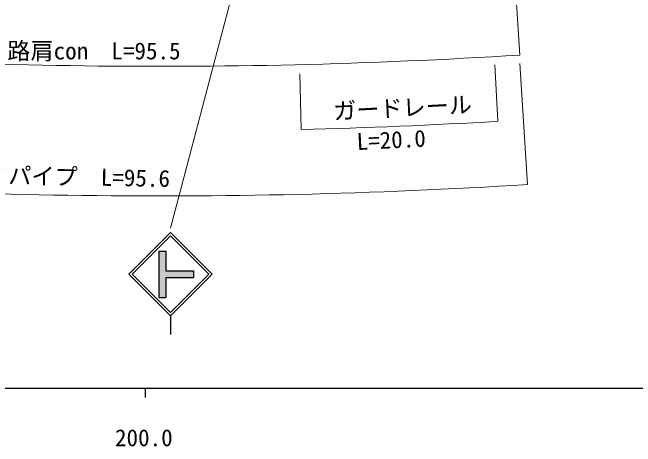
# Model space of a CAD drawing. Units: millimetres, scale not verified. Extents: x 40000 to 680000, y 20000 to 380000.
# Drawn here: x 253647 to 320985, y 198715 to 245579 of the extents above; entities that cross this region are included whole.
import ezdxf
from ezdxf.enums import TextEntityAlignment as Align

# ---------------------------------------------------------------- set-up
doc = ezdxf.new("R2010")
doc.units = ezdxf.units.MM
doc.header["$LTSCALE"] = 1000
for name, color, linetype, lineweight in [('M-STR-HTXT', 7, 'Continuous', 13), ('M-STR-STRC', 7, 'Continuous', 25), ('M-TTL-BAND', 7, 'Continuous', 25)]:
    doc.layers.add(name, color=color, linetype=linetype, lineweight=lineweight)
doc.styles.add('ＭＳ ゴシック', font='')
doc.styles.get('ＭＳ ゴシック').set_extended_font_data('MS Gothic')

msp = doc.modelspace()

# ---------------------------------------------------------------- hatches: boundary and pattern name
at = {"layer": 'M-STR-STRC'}
msp.add_hatch(color=256, dxfattribs=at).paths.add_polyline_path([(269474, 219822), (270224, 219822), (270224, 217697), (273224, 217697), (273224, 216947), (270224, 216947), (270224, 214822), (269474, 214822)])

# ---------------------------------------------------------------- linework, layer by layer
at = {"layer": 'M-STR-HTXT'}
for p, q in [((284880, 275994), (270728, 222284)), ((308479, 240984), (307598, 255011)), ((306107, 233828), (305795, 239917)), ((308481, 240085), (309301, 227009)), ((284837, 232949), (284691, 238951))]:
    msp.add_line(p, q, dxfattribs=at)
for centre, radius, start, end in [((269594, 859764), 620000, 264.61026, 273.59585), ((269587, 859764), 627000, 271.39372, 273.33913), ((269580, 859764), 634000, 264.61213, 273.59201)]:
    msp.add_arc(centre, radius, start, end, dxfattribs=at)
at = {"layer": 'M-STR-STRC'}
for p, q in [((266224, 217323), (270724, 221823)), ((275225, 217322), (270724, 221823)), ((266578, 217323), (270724, 221469)), ((274871, 217322), (270724, 221469)), ((269474, 219822), (269474, 214822)), ((269474, 219822), (270224, 219822)), ((270224, 219822), (270224, 217697)), ((270224, 217697), (273224, 217697)), ((273224, 217697), (273224, 216947)), ((266224, 217323), (270724, 212822)), ((266578, 217323), (270724, 213176)), ((270224, 216947), (273224, 216947)), ((270224, 216947), (270224, 214822)), ((270724, 213176), (274871, 217322)), ((270725, 212822), (275225, 217322)), ((269474, 214822), (270224, 214822)), ((270724, 212822), (270724, 210822))]:
    msp.add_line(p, q, dxfattribs=at)
at = {"layer": 'M-TTL-BAND'}
for p, q in [((40000, 205000), (579000, 205000)), ((268000, 205000), (268000, 204000))]:
    msp.add_line(p, q, dxfattribs=at)

# ---------------------------------------------------------------- texts
at = {"layer": 'M-STR-HTXT', "style": 'ＭＳ ゴシック'}
msp.add_text('路肩con\u3000L=95.5', height=1833, dxfattribs=at).set_placement((262457, 239965), align=Align.BOTTOM_CENTER)
for s, p in [('ガードレール', (288387, 233457)), ('L=20.0', (290914, 230171))]:
    msp.add_text(s, height=1833, rotation=2.866, dxfattribs=at).set_placement(p, align=Align.BOTTOM_LEFT)
msp.add_text('ガードパイプ\u3000L=95.6', height=1833, rotation=358.912, dxfattribs=at).set_placement((258154, 226420), align=Align.BOTTOM_CENTER)
at = {"layer": 'M-TTL-BAND', "style": 'ＭＳ ゴシック'}
msp.add_text('200.0', height=1833, dxfattribs=at).set_placement((267844, 198195), align=Align.BOTTOM_CENTER)

doc.saveas('drawing.dxf')
